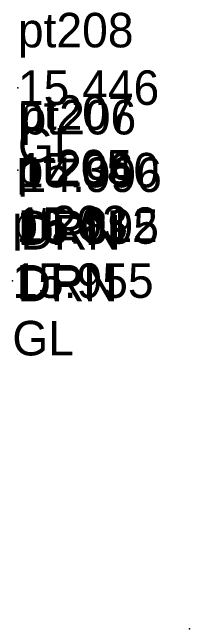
# Model space of a CAD drawing. Header units: metres. Extents: x 178081 to 737303, y 964681 to 975566.
# Drawn here: x 178373.26 to 178375.83, y 975474.79 to 975483.72 of the extents above; entities that cross this region are included whole.
import ezdxf

# ---------------------------------------------------------------- set-up
doc = ezdxf.new("R2010")
doc.units = ezdxf.units.M
doc.header["$MEASUREMENT"] = 0
doc.layers.add('SurveyPoint', color=4, linetype='Continuous', lineweight=0, true_color=0x00fffe)
doc.styles.get("Standard").update_dxf_attribs({"font": '', "height": 2.5})
doc.styles.get('Standard').set_extended_font_data('txt')

msp = doc.modelspace()

# ---------------------------------------------------------------- linework, layer by layer
at = {"layer": 'SurveyPoint'}
for p in [(178373.341, 975482.621, 15.446), (178373.342, 975481.43, 15.36), (178373.38, 975481.363, 14.996), (178373.321, 975480.64, 15.012), (178373.337, 975480.613, 15.895), (178373.26, 975479.826, 15.955), (178375.827, 975474.788, 16.221)]:
    msp.add_point(p, dxfattribs=at)

# ---------------------------------------------------------------- texts
at = {"layer": 'SurveyPoint', "color": 7, "char_height": 0.5, "width": 3, "attachment_point": 4}
for s, insert in [('pt208\\P15.446\\PGL', (178373.341, 975482.621, 15.446)), ('pt207\\P15.360\\PDRN', (178373.342, 975481.43, 15.36)), ('pt206\\P14.996\\PDRN', (178373.38, 975481.363, 14.996)), ('pt205\\P15.012\\PDRN', (178373.321, 975480.64, 15.012)), ('pt204\\P15.895\\PDRN', (178373.337, 975480.613, 15.895)), ('pt203\\P15.955\\PGL', (178373.26, 975479.826, 15.955))]:
    msp.add_mtext(s, dxfattribs=dict(at, insert=insert))

doc.saveas('drawing.dxf')
